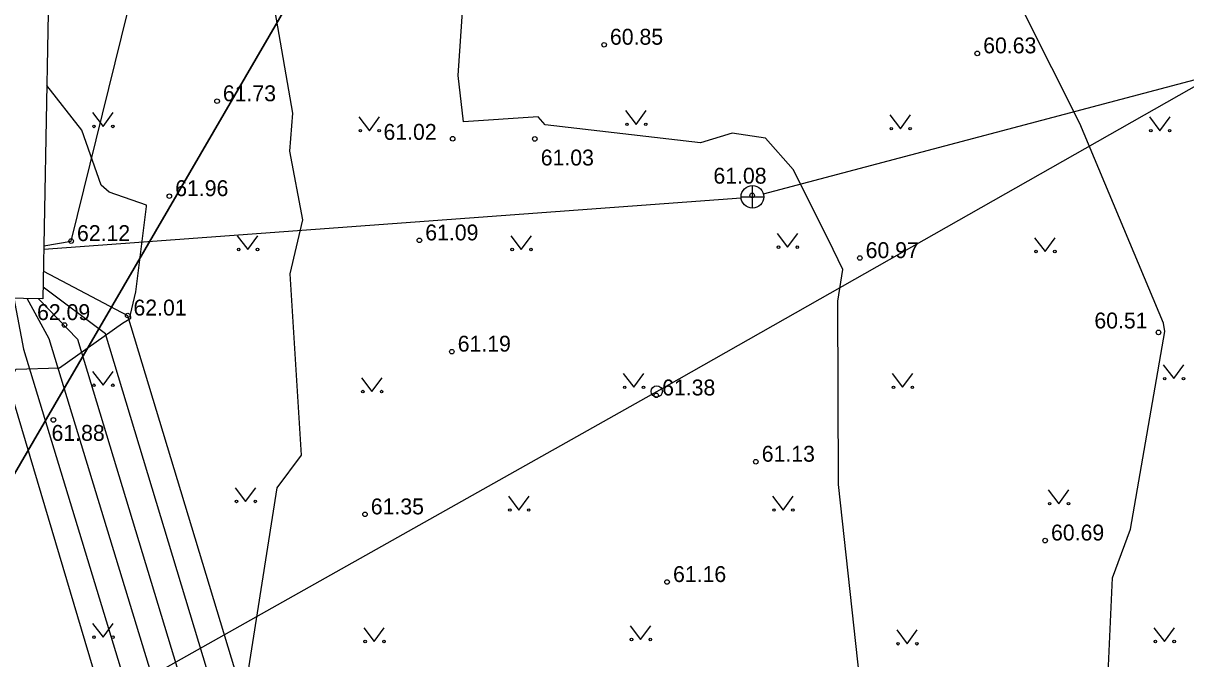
# Model space of a CAD drawing. Extents: x 641115 to 641725, y 6453870 to 6454664.
# Drawn here: x 641371.1 to 641422.3, y 6454119.8 to 6454147.8 of the extents above; entities that cross this region are included whole.
import ezdxf

# ---------------------------------------------------------------- set-up
doc = ezdxf.new("R2010")
doc.units = 0
for name, color, linetype in [('ELKAEV', 7, 'Continuous'), ('ELRAJATISMA', 7, 'Continuous'), ('HALJASTUS', 7, 'Continuous'), ('HOONE', 7, 'Continuous'), ('KKAEV', 7, 'Continuous'), ('KTRASS', 7, 'Continuous'), ('MPOHULIIN', 7, 'Continuous'), ('PIIR', 7, 'Continuous'), ('POST', 7, 'Continuous'), ('TTRASS', 7, 'Continuous'), ('VTRASS', 7, 'Continuous')]:
    doc.layers.add(name, color=color, linetype=linetype)

msp = doc.modelspace()

# ---------------------------------------------------------------- linework, layer by layer
at = {"layer": 'ELKAEV'}
for centre in [(641396.692, 6454146.818), (641413.138, 6454146.437), (641379.635, 6454144.332), (641390.018, 6454142.678), (641393.636, 6454142.67), (641377.531, 6454140.146), (641403.216, 6454140.186), (641373.204, 6454138.17), (641388.552, 6454138.201), (641407.961, 6454137.424), (641375.695, 6454134.893), (641372.908, 6454134.475), (641421.125, 6454134.147), (641389.981, 6454133.296), (641398.99, 6454131.372), (641372.421, 6454130.291), (641403.377, 6454128.449), (641386.153, 6454126.134), (641416.129, 6454124.976), (641399.468, 6454123.153)]:
    msp.add_circle(centre, 0.1, dxfattribs=at)
at = {"layer": 'ELRAJATISMA'}
for points in [[(641403.99, 6454093.27), (641400.15, 6454099.64), (641392.03, 6454102.07), (641388.82, 6454104.11), (641380.2, 6454110.72), (641379.72, 6454114.35), (641380.2, 6454117.17), (641380.75, 6454117.6), (641382.28, 6454127.3), (641383.36, 6454128.74), (641382.85, 6454136.73), (641383.41, 6454139.11), (641382.84, 6454142.13), (641382.98, 6454143.8), (641382.2, 6454148.28), (641382.07, 6454148.88), (641378.53, 6454159.21)], [(641407.97, 6454118.83), (641407.03, 6454127.45), (641406.99, 6454135.52), (641407.22, 6454136.92), (641406.58, 6454138.23), (641405.02, 6454141.32), (641403.8, 6454142.7), (641402.34, 6454142.93), (641400.94, 6454142.5), (641394.09, 6454143.29), (641393.78, 6454143.64), (641390.49, 6454143.42), (641390.26, 6454145.46), (641390.63, 6454150.88), (641389.61, 6454154.65), (641390.53, 6454156.65), (641390.65, 6454158.08)], [(641421.392, 6454102.284), (641419.39, 6454105.95), (641418.63, 6454113), (641419.1, 6454123.34), (641419.89, 6454125.48), (641421.41, 6454134.19), (641421.34, 6454134.56), (641417.66, 6454143.35), (641413.95, 6454150.72), (641409.7, 6454155.51), (641408.22, 6454156.01), (641404.64, 6454156.38), (641402.47, 6454157.09), (641401.02, 6454157.82)], [(641376.53, 6454139.69), (641376.53, 6454139.75), (641374.88, 6454140.33), (641374.53, 6454140.63), (641373.67, 6454143.06), (641372.13, 6454145.02)], [(641363.96, 6454131.93), (641366.63, 6454130.51), (641369.69, 6454130.3), (641370.77, 6454132.53), (641372.69, 6454132.59), (641375.46, 6454134.56), (641375.84, 6454134.77), (641375.82, 6454134.93), (641376.06, 6454135.94), (641376.53, 6454139.69)]]:
    msp.add_lwpolyline(points, dxfattribs=at)
at = {"layer": 'HALJASTUS'}
for p, q in [((641374.147, 6454143.827), (641374.61, 6454143.22)), ((641374.61, 6454143.22), (641375.056, 6454143.827)), ((641385.887, 6454143.637), (641386.35, 6454143.03)), ((641386.35, 6454143.03), (641386.796, 6454143.637)), ((641397.637, 6454143.917), (641398.1, 6454143.31)), ((641398.1, 6454143.31), (641398.546, 6454143.917)), ((641409.287, 6454143.727), (641409.75, 6454143.12)), ((641409.75, 6454143.12), (641410.196, 6454143.727)), ((641420.727, 6454143.637), (641421.19, 6454143.03)), ((641421.19, 6454143.03), (641421.636, 6454143.637)), ((641404.317, 6454138.507), (641404.78, 6454137.9)), ((641404.78, 6454137.9), (641405.226, 6454138.507)), ((641380.527, 6454138.407), (641380.99, 6454137.8)), ((641380.99, 6454137.8), (641381.436, 6454138.407)), ((641392.577, 6454138.407), (641393.04, 6454137.8)), ((641393.04, 6454137.8), (641393.486, 6454138.407)), ((641415.667, 6454138.317), (641416.13, 6454137.71)), ((641416.13, 6454137.71), (641416.576, 6454138.317)), ((641374.147, 6454132.427), (641374.61, 6454131.82)), ((641374.61, 6454131.82), (641375.056, 6454132.427)), ((641397.537, 6454132.337), (641398, 6454131.73)), ((641398, 6454131.73), (641398.446, 6454132.337)), ((641409.387, 6454132.337), (641409.85, 6454131.73)), ((641409.85, 6454131.73), (641410.296, 6454132.337)), ((641421.337, 6454132.717), (641421.8, 6454132.11)), ((641421.8, 6454132.11), (641422.246, 6454132.717)), ((641385.997, 6454132.147), (641386.46, 6454131.54)), ((641386.46, 6454131.54), (641386.906, 6454132.147)), ((641380.427, 6454127.307), (641380.89, 6454126.7)), ((641380.89, 6454126.7), (641381.336, 6454127.307)), ((641416.267, 6454127.207), (641416.73, 6454126.6)), ((641416.73, 6454126.6), (641417.176, 6454127.207)), ((641392.477, 6454126.927), (641392.94, 6454126.32)), ((641392.94, 6454126.32), (641393.386, 6454126.927)), ((641404.117, 6454126.927), (641404.58, 6454126.32)), ((641404.58, 6454126.32), (641405.026, 6454126.927)), ((641374.147, 6454121.327), (641374.61, 6454120.72)), ((641374.61, 6454120.72), (641375.056, 6454121.327)), ((641386.097, 6454121.137), (641386.56, 6454120.53)), ((641386.56, 6454120.53), (641387.006, 6454121.137)), ((641397.837, 6454121.227), (641398.3, 6454120.62)), ((641398.3, 6454120.62), (641398.746, 6454121.227)), ((641409.587, 6454121.037), (641410.05, 6454120.43)), ((641410.05, 6454120.43), (641410.496, 6454121.037)), ((641420.927, 6454121.137), (641421.39, 6454120.53)), ((641421.39, 6454120.53), (641421.836, 6454121.137))]:
    msp.add_line(p, q, dxfattribs=at)
for centre in [(641374.209, 6454143.22), (641375.038, 6454143.22), (641385.949, 6454143.03), (641386.778, 6454143.03), (641397.699, 6454143.31), (641398.528, 6454143.31), (641409.349, 6454143.12), (641410.178, 6454143.12), (641420.789, 6454143.03), (641421.618, 6454143.03), (641404.379, 6454137.9), (641405.208, 6454137.9), (641380.589, 6454137.8), (641381.418, 6454137.8), (641392.639, 6454137.8), (641393.468, 6454137.8), (641415.729, 6454137.71), (641416.558, 6454137.71), (641374.209, 6454131.82), (641375.038, 6454131.82), (641397.599, 6454131.73), (641398.428, 6454131.73), (641409.449, 6454131.73), (641410.278, 6454131.73), (641421.399, 6454132.11), (641422.228, 6454132.11), (641386.059, 6454131.54), (641386.888, 6454131.54), (641380.489, 6454126.7), (641381.318, 6454126.7), (641416.329, 6454126.6), (641417.158, 6454126.6), (641392.539, 6454126.32), (641393.368, 6454126.32), (641404.179, 6454126.32), (641405.008, 6454126.32), (641374.209, 6454120.72), (641375.038, 6454120.72), (641386.159, 6454120.53), (641386.988, 6454120.53), (641397.899, 6454120.62), (641398.728, 6454120.62), (641420.989, 6454120.53), (641421.818, 6454120.53), (641409.649, 6454120.43), (641410.478, 6454120.43)]:
    msp.add_circle(centre, 0.055, dxfattribs=at)
at = {"layer": 'HOONE'}
msp.add_lwpolyline([(641359.23, 6454135.84), (641359.45, 6454151.53), (641372.25, 6454151.38), (641371.96, 6454135.63)], close=True, dxfattribs=at)
at = {"layer": 'KKAEV'}
for p, q in [((641403.23, 6454139.62), (641403.23, 6454140.62)), ((641402.73, 6454140.12), (641403.73, 6454140.12))]:
    msp.add_line(p, q, dxfattribs=at)
msp.add_circle((641403.23, 6454140.12), 0.5, dxfattribs=at)
at = {"layer": 'KTRASS'}
for p, q in [((641403.71, 6454140.25), (641427.14, 6454146.45)), ((641372, 6454137.82), (641402.73, 6454140.08))]:
    msp.add_line(p, q, dxfattribs=at)
at = {"layer": 'MPOHULIIN'}
msp.add_lwpolyline([(641363.45, 6454111.56), (641399.01, 6454131.55), (641437.86, 6454153.59), (641448.88, 6454159.79)], dxfattribs=at)
at = {"layer": 'PIIR'}
for points in [[(641361.61, 6454112.32), (641328.28, 6454170.64), (641344.29, 6454160.9), (641388.82, 6454159.04)], [(641361.61, 6454112.32), (641388.82, 6454159.04), (641437.89, 6454153.82), (641441.4, 6454151.24), (641432.69, 6454133.64), (641468.73, 6454099.59), (641410.31, 6454014.9)]]:
    msp.add_lwpolyline(points, close=True, dxfattribs=at)
at = {"layer": 'POST'}
msp.add_circle((641399.01, 6454131.55), 0.25, dxfattribs=at)
at = {"layer": 'TTRASS'}
for points in [[(641371.98, 6454136.85), (641375.69, 6454134.89), (641391.24, 6454083.54), (641417.76, 6454041.19), (641418.72, 6454041.39), (641451.18, 6454084.8), (641452.11, 6454084.06), (641418.93, 6454038.7), (641418.01, 6454038.62), (641390.17, 6454083), (641374.71, 6454134.08), (641371.97, 6454136.14)], [(641370.67, 6454135.65), (641371.11, 6454133.41), (641387.07, 6454080.96), (641417.66, 6454032.25), (641419.31, 6454032.09), (641453.37, 6454079.87), (641454.31, 6454079.05), (641419.98, 6454030.25), (641417.56, 6454030.2), (641385.84, 6454080.13), (641370.05, 6454133.17), (641369.82, 6454135.67)], [(641371.76, 6454135.63), (641373.49, 6454133.85), (641389.07, 6454082.45), (641417.89, 6454036.56), (641419.22, 6454036.62), (641453.16, 6454083.47), (641454.13, 6454082.74), (641419.19, 6454034.23), (641417.77, 6454034.42), (641388.16, 6454081.68), (641372.23, 6454133.86), (641371.27, 6454135.64)]]:
    msp.add_lwpolyline(points, dxfattribs=at)
at = {"layer": 'VTRASS'}
msp.add_lwpolyline([(641372, 6454137.96), (641373.2, 6454138.17), (641378.46, 6454159.48), (641378.47, 6454160.33), (641378.48, 6454160.67)], dxfattribs=at)

# ---------------------------------------------------------------- texts
at = {"layer": 'ELKAEV'}
for s, p in [(' 60.85', (641396.69, 6454146.82)), (' 60.63', (641413.14, 6454146.44)), (' 61.73', (641379.63, 6454144.33)), (' 61.02', (641386.71, 6454142.63)), (' 61.03', (641393.64, 6454141.5)), (' 61.08', (641401.25, 6454140.7)), (' 61.96', (641377.53, 6454140.15)), (' 62.12', (641373.2, 6454138.17)), (' 61.09', (641388.55, 6454138.2)), (' 60.97', (641407.96, 6454137.42)), (' 62.09', (641371.44, 6454134.69)), (' 62.01', (641375.69, 6454134.89)), (' 60.51', (641418.04, 6454134.32)), (' 61.19', (641389.98, 6454133.3)), (' 61.38', (641398.99, 6454131.37)), (' 61.88', (641372.08, 6454129.37)), (' 61.13', (641403.38, 6454128.45)), (' 61.35', (641386.15, 6454126.13)), (' 60.69', (641416.13, 6454124.98)), (' 61.16', (641399.47, 6454123.15))]:
    msp.add_text(s, height=0.7, dxfattribs=at).set_placement(p)

doc.saveas('drawing.dxf')
